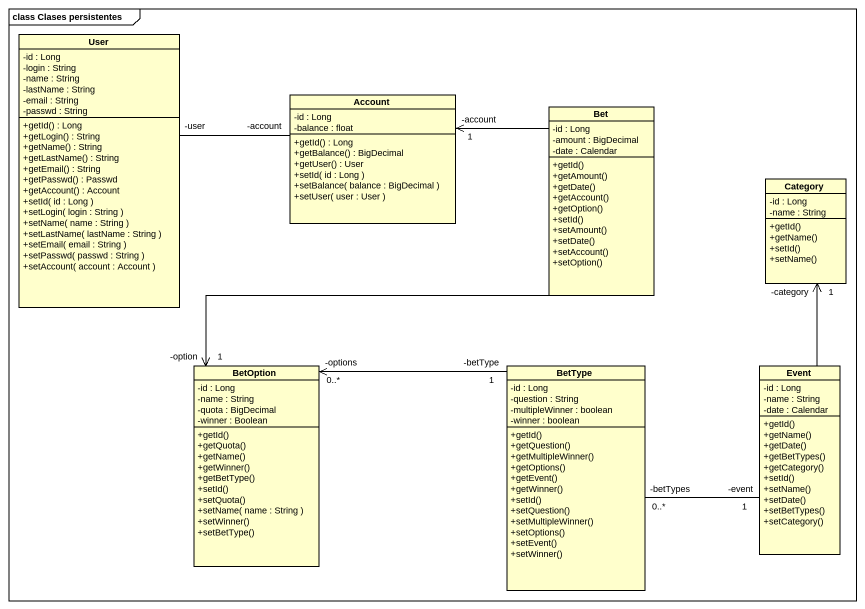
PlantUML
@startuml
mainframe class Clases persistentes
hide circle
hide empty members
skinparam classAttributeIconSize 0
class User {
  -id : Long
  -login : String
  -name : String
  -lastName : String
  -email : String
  -passwd : String
  +getId() : Long
  +getLogin() : String
  +getName() : String
  +getLastName() : String
  +getEmail() : String
  +getPasswd() : Passwd
  +getAccount() : Account
  +setId( id : Long )
  +setLogin( login : String )
  +setName( name : String )
  +setLastName( lastName : String )
  +setEmail( email : String )
  +setPasswd( passwd : String )
  +setAccount( account : Account )
}
class Account {
  -id : Long
  -balance : float
  +getId() : Long
  +getBalance() : BigDecimal
  +getUser() : User
  +setId( id : Long )
  +setBalance( balance : BigDecimal )
  +setUser( user : User )
}
class Bet {
  -id : Long
  -amount : BigDecimal
  -date : Calendar
  +getId()
  +getAmount()
  +getDate()
  +getAccount()
  +getOption()
  +setId()
  +setAmount()
  +setDate()
  +setAccount()
  +setOption()
}
class Category {
  -id : Long
  -name : String
  +getId()
  +getName()
  +setId()
  +setName()
}
class BetOption {
  -id : Long
  -name : String
  -quota : BigDecimal
  -winner : Boolean
  +getId()
  +getQuota()
  +getName()
  +getWinner()
  +getBetType()
  +setId()
  +setQuota()
  +setName( name : String )
  +setWinner()
  +setBetType()
}
class BetType {
  -id : Long
  -question : String
  -multipleWinner : boolean
  -winner : boolean
  +getId()
  +getQuestion()
  +getMultipleWinner()
  +getOptions()
  +getEvent()
  +getWinner()
  +setId()
  +setQuestion()
  +setMultipleWinner()
  +setOptions()
  +setEvent()
  +setWinner()
}
class Event {
  -id : Long
  -name : String
  -date : Calendar
  +getId()
  +getName()
  +getDate()
  +getBetTypes()
  +getCategory()
  +setId()
  +setName()
  +setDate()
  +setBetTypes()
  +setCategory()
}
User "-user" -right- "-account" Account
Account "-account\n1" <-right- Bet
Bet --> "-option\n1" BetOption
BetType "-betType\n1" -left-> "0..*\n-options" BetOption
Event -up-> "-category\n1" Category
Event "-event\n1" -left- "-betTypes\n0..*" BetType
@enduml
